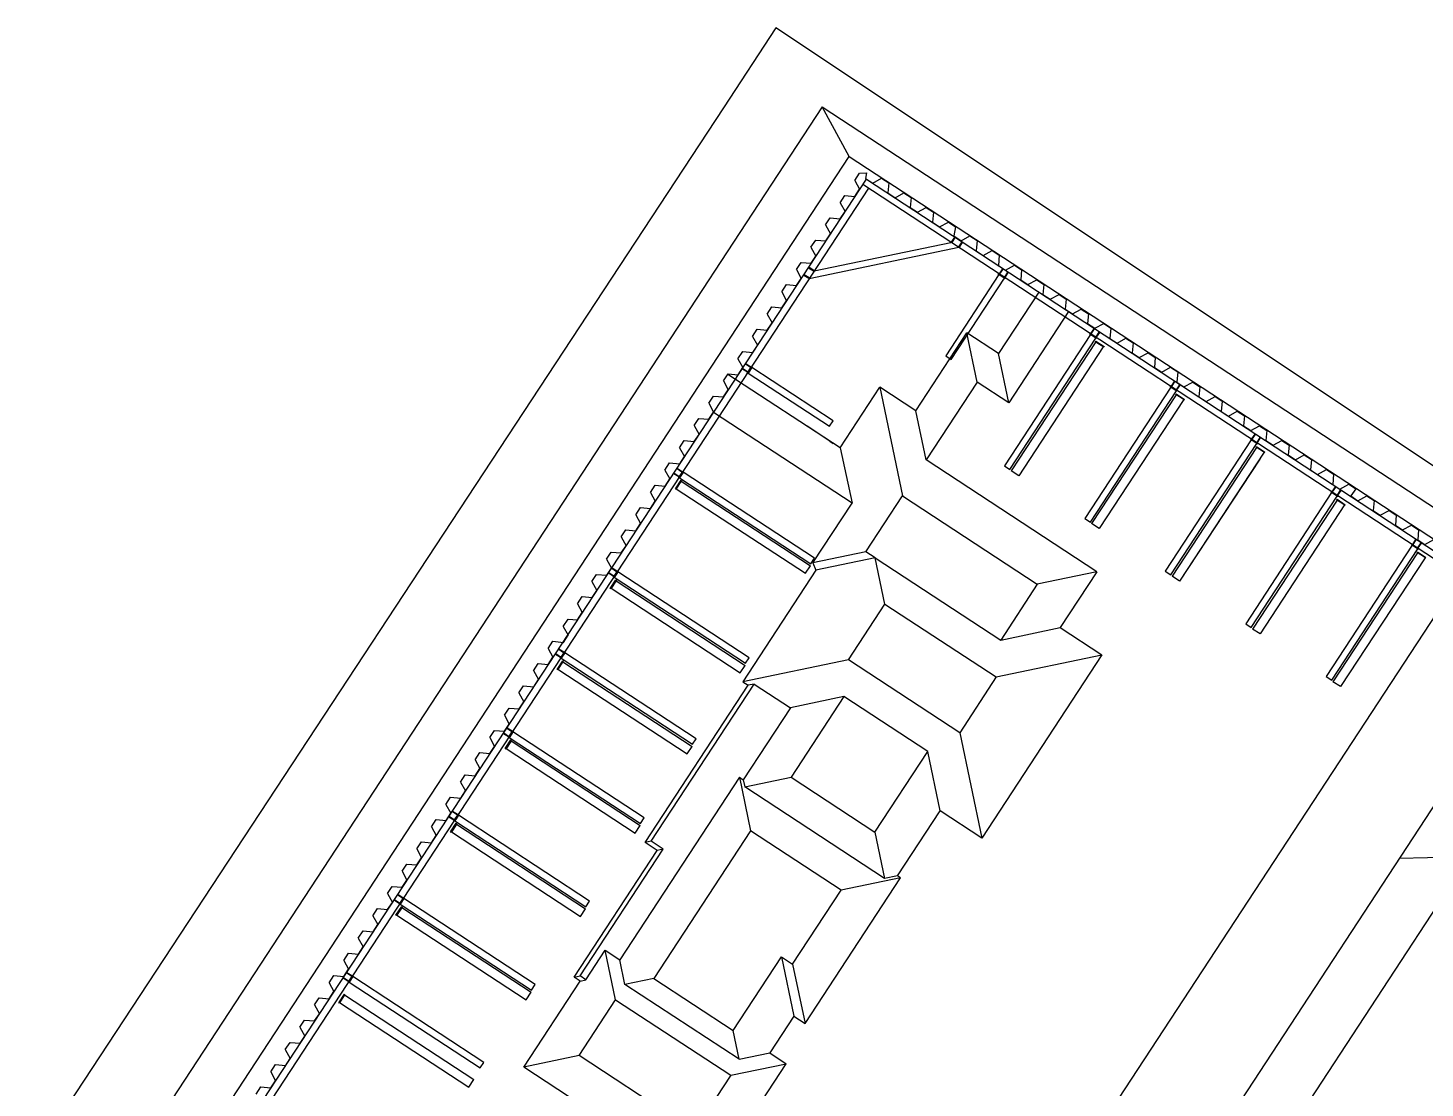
# Model space of a CAD drawing. Header units: metres. Extents: x 2679617 to 2679730, y 1248441 to 1248541.
# Drawn here: x 2679616.9 to 2679679.8, y 1248493.6 to 1248541.3 of the extents above; entities that cross this region are included whole.
import ezdxf

# ---------------------------------------------------------------- set-up
doc = ezdxf.new("R2010")
doc.units = ezdxf.units.M
doc.layers.add('flaeche', color=7, linetype='Continuous', true_color=0xffffff)
doc.layers.add('linien', color=7, linetype='Continuous', true_color=0x000000)

msp = doc.modelspace()

# ---------------------------------------------------------------- linework, layer by layer
at = {"layer": 'flaeche'}
msp.add_lwpolyline([(2679616.93, 1248490.048), (2679668.543, 1248456.788), (2679668.543, 1248441.727), (2679674.992, 1248441.673), (2679674.938, 1248452.725), (2679692.876, 1248441.185), (2679729.865, 1248496.658), (2679727.903, 1248497.944), (2679724.19, 1248492.281), (2679650.616, 1248541.304), (2679648.256, 1248537.71), (2679616.93, 1248490.048)], close=True, dxfattribs=at)
at = {"layer": 'linien'}
for p, q in [((2679652.694, 1248537.754), (2679621.182, 1248489.652)), ((2679653.919, 1248535.518), (2679652.694, 1248537.754)), ((2679652.694, 1248537.754), (2679723.988, 1248491.048)), ((2679623.885, 1248489.674), (2679653.919, 1248535.518)), ((2679653.919, 1248535.518), (2679723.33, 1248490.044)), ((2679625.56, 1248490.03), (2679654.692, 1248534.497)), ((2679654.167, 1248534.438), (2679654.379, 1248534.761)), ((2679654.167, 1248534.438), (2679654.385, 1248534.039)), ((2679654.379, 1248534.761), (2679654.692, 1248534.772)), ((2679654.692, 1248534.772), (2679654.654, 1248534.529)), ((2679654.654, 1248534.529), (2679654.977, 1248534.317)), ((2679654.692, 1248534.497), (2679686.243, 1248513.827)), ((2679654.977, 1248534.317), (2679655.375, 1248534.535)), ((2679655.375, 1248534.535), (2679655.698, 1248534.323)), ((2679655.698, 1248534.323), (2679655.657, 1248533.871)), ((2679654.778, 1248534.082), (2679625.811, 1248489.865)), ((2679653.509, 1248533.434), (2679653.721, 1248533.757)), ((2679653.721, 1248533.757), (2679654.173, 1248533.716)), ((2679654.173, 1248533.716), (2679654.385, 1248534.039)), ((2679686.078, 1248513.576), (2679654.527, 1248534.246)), ((2679655.657, 1248533.871), (2679655.981, 1248533.659)), ((2679655.981, 1248533.659), (2679656.379, 1248533.877)), ((2679656.379, 1248533.877), (2679656.702, 1248533.666)), ((2679656.702, 1248533.666), (2679656.661, 1248533.213)), ((2679653.509, 1248533.434), (2679653.728, 1248533.036)), ((2679653.516, 1248532.712), (2679653.728, 1248533.036)), ((2679656.661, 1248533.213), (2679656.984, 1248533.002)), ((2679656.984, 1248533.002), (2679657.383, 1248533.22)), ((2679657.383, 1248533.22), (2679657.706, 1248533.008)), ((2679652.852, 1248532.43), (2679653.064, 1248532.753)), ((2679652.852, 1248532.43), (2679653.07, 1248532.032)), ((2679653.064, 1248532.753), (2679653.516, 1248532.712)), ((2679657.706, 1248533.008), (2679657.665, 1248532.556)), ((2679657.665, 1248532.556), (2679657.988, 1248532.344)), ((2679657.988, 1248532.344), (2679658.386, 1248532.562)), ((2679658.386, 1248532.562), (2679658.71, 1248532.35)), ((2679652.858, 1248531.708), (2679653.07, 1248532.032)), ((2679658.653, 1248531.879), (2679658.509, 1248531.66)), ((2679658.678, 1248531.863), (2679658.534, 1248531.644)), ((2679658.71, 1248532.35), (2679658.632, 1248531.933)), ((2679658.632, 1248531.933), (2679658.955, 1248531.721)), ((2679658.955, 1248531.721), (2679659.353, 1248531.94)), ((2679659.353, 1248531.94), (2679659.677, 1248531.728)), ((2679658.853, 1248531.412), (2679652.109, 1248530.006)), ((2679652.194, 1248531.426), (2679652.406, 1248531.749)), ((2679652.194, 1248531.426), (2679652.412, 1248531.028)), ((2679652.341, 1248530.361), (2679658.499, 1248531.644)), ((2679652.406, 1248531.749), (2679652.858, 1248531.709)), ((2679658.982, 1248531.663), (2679658.839, 1248531.444)), ((2679659.007, 1248531.647), (2679658.864, 1248531.428)), ((2679659.677, 1248531.728), (2679659.631, 1248531.268)), ((2679659.631, 1248531.268), (2679659.954, 1248531.056)), ((2679659.954, 1248531.056), (2679660.352, 1248531.274)), ((2679660.352, 1248531.274), (2679660.675, 1248531.063)), ((2679651.537, 1248530.422), (2679651.748, 1248530.746)), ((2679651.748, 1248530.746), (2679652.201, 1248530.705)), ((2679652.325, 1248530.372), (2679652.106, 1248530.515)), ((2679652.201, 1248530.705), (2679652.412, 1248531.028)), ((2679660.675, 1248531.063), (2679660.634, 1248530.61)), ((2679660.634, 1248530.61), (2679660.958, 1248530.399)), ((2679660.958, 1248530.399), (2679661.356, 1248530.617)), ((2679661.356, 1248530.617), (2679661.679, 1248530.405)), ((2679651.537, 1248530.422), (2679651.755, 1248530.024)), ((2679651.543, 1248529.701), (2679651.755, 1248530.024)), ((2679652.093, 1248530.017), (2679651.873, 1248530.16)), ((2679652.109, 1248530.042), (2679651.89, 1248530.185)), ((2679652.309, 1248530.347), (2679652.09, 1248530.49)), ((2679660.658, 1248530.194), (2679658.26, 1248526.535)), ((2679658.511, 1248526.371), (2679660.909, 1248530.03)), ((2679660.627, 1248530.214), (2679660.643, 1248530.239)), ((2679660.939, 1248530.01), (2679660.627, 1248530.214)), ((2679660.643, 1248530.239), (2679660.955, 1248530.035)), ((2679660.909, 1248530.03), (2679660.658, 1248530.194)), ((2679660.684, 1248530.235), (2679660.828, 1248530.454)), ((2679660.701, 1248530.224), (2679660.845, 1248530.443)), ((2679660.919, 1248530.082), (2679661.062, 1248530.301)), ((2679660.935, 1248530.071), (2679661.079, 1248530.29)), ((2679660.955, 1248530.035), (2679660.939, 1248530.01)), ((2679661.679, 1248530.405), (2679661.638, 1248529.953)), ((2679661.638, 1248529.953), (2679661.961, 1248529.741)), ((2679661.961, 1248529.741), (2679662.36, 1248529.959)), ((2679662.36, 1248529.959), (2679662.683, 1248529.747)), ((2679650.879, 1248529.419), (2679651.091, 1248529.742)), ((2679650.879, 1248529.419), (2679651.097, 1248529.02)), ((2679651.091, 1248529.742), (2679651.543, 1248529.701)), ((2679662.46, 1248529.41), (2679660.641, 1248526.634)), ((2679662.683, 1248529.747), (2679662.642, 1248529.295)), ((2679662.642, 1248529.295), (2679662.965, 1248529.083)), ((2679662.965, 1248529.083), (2679663.364, 1248529.302)), ((2679663.364, 1248529.302), (2679663.687, 1248529.09)), ((2679650.221, 1248528.415), (2679650.433, 1248528.738)), ((2679650.433, 1248528.738), (2679650.885, 1248528.697)), ((2679650.885, 1248528.697), (2679651.097, 1248529.02)), ((2679663.687, 1248529.09), (2679663.646, 1248528.638)), ((2679663.646, 1248528.638), (2679663.969, 1248528.426)), ((2679663.969, 1248528.426), (2679664.367, 1248528.644)), ((2679664.367, 1248528.644), (2679664.691, 1248528.432)), ((2679650.221, 1248528.415), (2679650.44, 1248528.017)), ((2679650.228, 1248527.693), (2679650.44, 1248528.017)), ((2679663.797, 1248528.532), (2679661.102, 1248524.419)), ((2679664.691, 1248528.432), (2679664.654, 1248527.988)), ((2679664.654, 1248527.988), (2679664.978, 1248527.776)), ((2679664.978, 1248527.776), (2679665.376, 1248527.994)), ((2679665.376, 1248527.994), (2679665.699, 1248527.782)), ((2679649.564, 1248527.411), (2679649.776, 1248527.734)), ((2679649.564, 1248527.411), (2679649.782, 1248527.013)), ((2679649.776, 1248527.734), (2679650.228, 1248527.693)), ((2679656.917, 1248524.062), (2679659.214, 1248527.568)), ((2679660.641, 1248526.634), (2679659.214, 1248527.568)), ((2679659.676, 1248525.353), (2679659.214, 1248527.568)), ((2679664.776, 1248527.496), (2679660.904, 1248521.586)), ((2679664.751, 1248527.513), (2679664.767, 1248527.538)), ((2679665.052, 1248527.315), (2679664.751, 1248527.513)), ((2679664.767, 1248527.538), (2679665.068, 1248527.34)), ((2679665.027, 1248527.332), (2679664.776, 1248527.496)), ((2679664.803, 1248527.537), (2679664.946, 1248527.756)), ((2679664.819, 1248527.526), (2679664.963, 1248527.745)), ((2679665.037, 1248527.384), (2679665.18, 1248527.603)), ((2679665.054, 1248527.373), (2679665.197, 1248527.592)), ((2679665.699, 1248527.782), (2679665.653, 1248527.322)), ((2679648.906, 1248526.407), (2679649.118, 1248526.731)), ((2679649.118, 1248526.731), (2679649.57, 1248526.69)), ((2679649.573, 1248526.684), (2679649.785, 1248527.007)), ((2679661.155, 1248521.421), (2679665.027, 1248527.332)), ((2679665.017, 1248527.159), (2679661.212, 1248521.35)), ((2679665.357, 1248526.936), (2679661.552, 1248521.128)), ((2679665, 1248527.17), (2679665.017, 1248527.195)), ((2679665.376, 1248526.924), (2679665, 1248527.17)), ((2679665.017, 1248527.195), (2679665.392, 1248526.949)), ((2679665.068, 1248527.34), (2679665.052, 1248527.315)), ((2679665.392, 1248526.949), (2679665.376, 1248526.924)), ((2679665.653, 1248527.322), (2679665.977, 1248527.111)), ((2679665.977, 1248527.111), (2679666.375, 1248527.329)), ((2679666.375, 1248527.329), (2679666.698, 1248527.117)), ((2679666.698, 1248527.117), (2679666.657, 1248526.665)), ((2679648.906, 1248526.407), (2679649.124, 1248526.009)), ((2679649.47, 1248526.014), (2679649.251, 1248526.157)), ((2679649.481, 1248526.03), (2679649.262, 1248526.174)), ((2679658.26, 1248526.535), (2679658.511, 1248526.371)), ((2679661.102, 1248524.419), (2679660.641, 1248526.634)), ((2679666.657, 1248526.665), (2679666.98, 1248526.453)), ((2679666.98, 1248526.453), (2679667.379, 1248526.671)), ((2679667.379, 1248526.671), (2679667.702, 1248526.46)), ((2679667.702, 1248526.46), (2679667.666, 1248526.015)), ((2679648.249, 1248525.404), (2679648.46, 1248525.727)), ((2679653.508, 1248522.389), (2679648.452, 1248525.698)), ((2679648.46, 1248525.727), (2679648.913, 1248525.686)), ((2679648.913, 1248525.686), (2679649.124, 1248526.009)), ((2679649.328, 1248525.796), (2679649.108, 1248525.94)), ((2679649.339, 1248525.813), (2679649.119, 1248525.957)), ((2679649.318, 1248525.747), (2679649.522, 1248526.059)), ((2679649.343, 1248525.731), (2679649.318, 1248525.747)), ((2679649.548, 1248526.043), (2679649.343, 1248525.731)), ((2679649.528, 1248526.012), (2679649.363, 1248525.761)), ((2679649.363, 1248525.761), (2679653.022, 1248523.364)), ((2679649.522, 1248526.059), (2679649.548, 1248526.043)), ((2679653.187, 1248523.615), (2679649.528, 1248526.012)), ((2679667.666, 1248526.015), (2679667.989, 1248525.803)), ((2679667.989, 1248525.803), (2679668.387, 1248526.021)), ((2679668.387, 1248526.021), (2679668.711, 1248525.809)), ((2679668.711, 1248525.809), (2679668.665, 1248525.35)), ((2679648.249, 1248525.404), (2679648.467, 1248525.005)), ((2679648.255, 1248524.682), (2679648.467, 1248525.005)), ((2679653.508, 1248522.389), (2679655.298, 1248525.122)), ((2679655.298, 1248525.122), (2679656.318, 1248520.228)), ((2679656.917, 1248524.062), (2679655.298, 1248525.122)), ((2679659.676, 1248525.353), (2679657.379, 1248521.847)), ((2679661.102, 1248524.419), (2679659.676, 1248525.353)), ((2679668.398, 1248525.123), (2679664.526, 1248519.212)), ((2679664.777, 1248519.048), (2679668.649, 1248524.959)), ((2679668.373, 1248525.139), (2679668.39, 1248525.164)), ((2679668.674, 1248524.942), (2679668.373, 1248525.139)), ((2679668.39, 1248525.164), (2679668.691, 1248524.967)), ((2679668.649, 1248524.959), (2679668.398, 1248525.123)), ((2679668.425, 1248525.164), (2679668.569, 1248525.383)), ((2679668.442, 1248525.153), (2679668.585, 1248525.372)), ((2679668.659, 1248525.01), (2679668.803, 1248525.23)), ((2679668.665, 1248525.35), (2679668.988, 1248525.138)), ((2679668.691, 1248524.967), (2679668.674, 1248524.942)), ((2679668.676, 1248525), (2679668.82, 1248525.219)), ((2679668.988, 1248525.138), (2679669.386, 1248525.356)), ((2679669.386, 1248525.356), (2679669.709, 1248525.144)), ((2679669.709, 1248525.144), (2679669.668, 1248524.692)), ((2679647.591, 1248524.4), (2679647.803, 1248524.723)), ((2679647.591, 1248524.4), (2679647.809, 1248524.002)), ((2679647.803, 1248524.723), (2679648.255, 1248524.682)), ((2679668.64, 1248524.786), (2679664.834, 1248518.977)), ((2679668.98, 1248524.563), (2679665.174, 1248518.754)), ((2679668.623, 1248524.797), (2679668.639, 1248524.822)), ((2679668.998, 1248524.551), (2679668.623, 1248524.797)), ((2679668.639, 1248524.822), (2679669.015, 1248524.576)), ((2679669.015, 1248524.576), (2679668.998, 1248524.551)), ((2679669.668, 1248524.692), (2679669.992, 1248524.48)), ((2679669.992, 1248524.48), (2679670.39, 1248524.698)), ((2679670.39, 1248524.698), (2679670.713, 1248524.487)), ((2679670.713, 1248524.487), (2679670.672, 1248524.034)), ((2679646.933, 1248523.396), (2679647.145, 1248523.719)), ((2679647.145, 1248523.719), (2679647.598, 1248523.678)), ((2679647.597, 1248523.678), (2679647.809, 1248524.002)), ((2679654.045, 1248519.906), (2679647.808, 1248523.99)), ((2679653.022, 1248523.364), (2679653.187, 1248523.615)), ((2679657.379, 1248521.847), (2679656.917, 1248524.062)), ((2679670.672, 1248524.034), (2679670.995, 1248523.823)), ((2679670.995, 1248523.823), (2679671.394, 1248524.041)), ((2679671.394, 1248524.041), (2679671.717, 1248523.829)), ((2679671.717, 1248523.829), (2679671.676, 1248523.377)), ((2679646.933, 1248523.396), (2679647.152, 1248522.998)), ((2679646.94, 1248522.675), (2679647.152, 1248522.998)), ((2679653.04, 1248522.695), (2679652.022, 1248523.362)), ((2679671.676, 1248523.377), (2679671.999, 1248523.165)), ((2679671.999, 1248523.165), (2679672.398, 1248523.383)), ((2679672.048, 1248522.791), (2679672.191, 1248523.01)), ((2679672.064, 1248522.78), (2679672.208, 1248522.999)), ((2679672.398, 1248523.383), (2679672.721, 1248523.172)), ((2679672.721, 1248523.172), (2679672.68, 1248522.719)), ((2679646.276, 1248522.392), (2679646.488, 1248522.716)), ((2679646.276, 1248522.392), (2679646.494, 1248521.994)), ((2679646.488, 1248522.716), (2679646.94, 1248522.675)), ((2679653.04, 1248522.695), (2679653.195, 1248522.593)), ((2679653.508, 1248522.389), (2679654.045, 1248519.906)), ((2679672.021, 1248522.75), (2679668.149, 1248516.839)), ((2679668.4, 1248516.675), (2679672.272, 1248522.585)), ((2679672.262, 1248522.412), (2679668.457, 1248516.604)), ((2679671.996, 1248522.766), (2679672.012, 1248522.791)), ((2679672.297, 1248522.569), (2679671.996, 1248522.766)), ((2679672.012, 1248522.791), (2679672.313, 1248522.594)), ((2679672.272, 1248522.585), (2679672.021, 1248522.75)), ((2679672.246, 1248522.423), (2679672.262, 1248522.449)), ((2679672.621, 1248522.178), (2679672.246, 1248522.423)), ((2679672.262, 1248522.449), (2679672.637, 1248522.203)), ((2679672.282, 1248522.637), (2679672.425, 1248522.856)), ((2679672.313, 1248522.594), (2679672.297, 1248522.569)), ((2679672.299, 1248522.626), (2679672.442, 1248522.845)), ((2679672.68, 1248522.719), (2679673.003, 1248522.507)), ((2679673.003, 1248522.507), (2679673.401, 1248522.726)), ((2679673.401, 1248522.726), (2679673.725, 1248522.514)), ((2679673.725, 1248522.514), (2679673.688, 1248522.069)), ((2679645.618, 1248521.388), (2679645.83, 1248521.712)), ((2679645.83, 1248521.712), (2679646.282, 1248521.671)), ((2679646.282, 1248521.671), (2679646.494, 1248521.994)), ((2679665.066, 1248516.811), (2679657.379, 1248521.847)), ((2679672.602, 1248522.19), (2679668.797, 1248516.381)), ((2679672.404, 1248521.887), (2679668.797, 1248516.381)), ((2679672.637, 1248522.203), (2679672.621, 1248522.178)), ((2679673.688, 1248522.069), (2679674.012, 1248521.857)), ((2679674.012, 1248521.857), (2679674.41, 1248522.076)), ((2679674.41, 1248522.076), (2679674.733, 1248521.864)), ((2679674.733, 1248521.864), (2679674.687, 1248521.404)), ((2679645.618, 1248521.388), (2679645.836, 1248520.99)), ((2679646.239, 1248521.081), (2679646.02, 1248521.225)), ((2679646.25, 1248521.098), (2679646.031, 1248521.242)), ((2679646.381, 1248521.299), (2679646.162, 1248521.442)), ((2679646.392, 1248521.316), (2679646.173, 1248521.459)), ((2679646.24, 1248521.049), (2679646.423, 1248521.327)), ((2679646.448, 1248521.311), (2679646.265, 1248521.032)), ((2679646.439, 1248521.297), (2679646.274, 1248521.046)), ((2679646.423, 1248521.327), (2679646.448, 1248521.311)), ((2679652.349, 1248517.425), (2679646.439, 1248521.297)), ((2679660.904, 1248521.586), (2679661.155, 1248521.421)), ((2679661.552, 1248521.128), (2679661.212, 1248521.35)), ((2679674.687, 1248521.404), (2679675.011, 1248521.192)), ((2679675.011, 1248521.192), (2679675.409, 1248521.411)), ((2679675.409, 1248521.411), (2679675.732, 1248521.199)), ((2679675.732, 1248521.199), (2679675.691, 1248520.746)), ((2679644.961, 1248520.385), (2679645.172, 1248520.708)), ((2679645.172, 1248520.708), (2679645.625, 1248520.667)), ((2679645.625, 1248520.667), (2679645.836, 1248520.99)), ((2679646.088, 1248520.543), (2679646.344, 1248520.933)), ((2679646.113, 1248520.526), (2679646.088, 1248520.543)), ((2679646.369, 1248520.916), (2679646.113, 1248520.526)), ((2679646.129, 1248520.551), (2679651.946, 1248516.741)), ((2679646.265, 1248521.032), (2679646.24, 1248521.049)), ((2679646.274, 1248521.046), (2679652.184, 1248517.174)), ((2679646.344, 1248520.933), (2679646.369, 1248520.916)), ((2679646.352, 1248520.891), (2679652.169, 1248517.081)), ((2679675.67, 1248520.417), (2679675.814, 1248520.637)), ((2679675.687, 1248520.407), (2679675.831, 1248520.626)), ((2679675.691, 1248520.746), (2679676.014, 1248520.535)), ((2679675.904, 1248520.264), (2679676.048, 1248520.483)), ((2679675.921, 1248520.253), (2679676.065, 1248520.472)), ((2679676.014, 1248520.535), (2679676.413, 1248520.753)), ((2679676.413, 1248520.753), (2679676.736, 1248520.541)), ((2679676.736, 1248520.541), (2679676.506, 1248520.223)), ((2679644.961, 1248520.385), (2679645.179, 1248519.986)), ((2679644.967, 1248519.663), (2679645.179, 1248519.986)), ((2679652.28, 1248517.212), (2679654.045, 1248519.906)), ((2679654.668, 1248517.709), (2679656.318, 1248520.228)), ((2679656.318, 1248520.228), (2679662.387, 1248516.252)), ((2679675.643, 1248520.376), (2679671.771, 1248514.466)), ((2679672.022, 1248514.302), (2679675.894, 1248520.212)), ((2679675.885, 1248520.039), (2679672.08, 1248514.231)), ((2679676.225, 1248519.817), (2679672.419, 1248514.008)), ((2679675.618, 1248520.393), (2679675.635, 1248520.418)), ((2679675.919, 1248520.196), (2679675.618, 1248520.393)), ((2679675.635, 1248520.418), (2679675.936, 1248520.221)), ((2679675.894, 1248520.212), (2679675.643, 1248520.376)), ((2679675.867, 1248520.051), (2679675.884, 1248520.076)), ((2679676.242, 1248519.805), (2679675.867, 1248520.051)), ((2679675.884, 1248520.076), (2679676.259, 1248519.83)), ((2679675.936, 1248520.221), (2679675.919, 1248520.196)), ((2679676.259, 1248519.83), (2679676.242, 1248519.805)), ((2679676.506, 1248520.223), (2679676.829, 1248520.011)), ((2679676.829, 1248520.011), (2679677.228, 1248520.23)), ((2679677.228, 1248520.23), (2679677.551, 1248520.018)), ((2679677.551, 1248520.018), (2679677.51, 1248519.566)), ((2679644.303, 1248519.381), (2679644.515, 1248519.704)), ((2679644.303, 1248519.381), (2679644.521, 1248518.983)), ((2679644.515, 1248519.704), (2679644.967, 1248519.663)), ((2679664.526, 1248519.212), (2679664.777, 1248519.048)), ((2679677.51, 1248519.566), (2679677.833, 1248519.354)), ((2679677.833, 1248519.354), (2679678.232, 1248519.572)), ((2679678.232, 1248519.572), (2679678.555, 1248519.36)), ((2679678.555, 1248519.36), (2679678.514, 1248518.908)), ((2679643.645, 1248518.377), (2679643.857, 1248518.7)), ((2679643.857, 1248518.7), (2679644.31, 1248518.659)), ((2679644.309, 1248518.659), (2679644.521, 1248518.983)), ((2679665.174, 1248518.754), (2679664.834, 1248518.977)), ((2679678.514, 1248518.908), (2679678.837, 1248518.696)), ((2679678.837, 1248518.696), (2679679.235, 1248518.914)), ((2679679.235, 1248518.914), (2679679.559, 1248518.703)), ((2679679.559, 1248518.703), (2679679.518, 1248518.25)), ((2679643.645, 1248518.377), (2679643.864, 1248517.979)), ((2679643.652, 1248517.656), (2679643.864, 1248517.979)), ((2679679.266, 1248518.003), (2679675.394, 1248512.093)), ((2679679.241, 1248518.02), (2679679.257, 1248518.045)), ((2679679.542, 1248517.822), (2679679.241, 1248518.02)), ((2679679.257, 1248518.045), (2679679.558, 1248517.848)), ((2679679.517, 1248517.839), (2679679.266, 1248518.003)), ((2679679.293, 1248518.044), (2679679.436, 1248518.263)), ((2679679.31, 1248518.033), (2679679.453, 1248518.252)), ((2679679.518, 1248518.25), (2679679.841, 1248518.039)), ((2679679.527, 1248517.891), (2679679.671, 1248518.11)), ((2679679.544, 1248517.88), (2679679.687, 1248518.099)), ((2679679.841, 1248518.039), (2679680.239, 1248518.257)), ((2679642.988, 1248517.373), (2679643.2, 1248517.697)), ((2679642.988, 1248517.373), (2679643.206, 1248516.975)), ((2679643.2, 1248517.697), (2679643.652, 1248517.656)), ((2679652.184, 1248517.174), (2679652.349, 1248517.425)), ((2679654.668, 1248517.709), (2679652.28, 1248517.212)), ((2679655.088, 1248517.434), (2679652.409, 1248516.876)), ((2679655.088, 1248517.434), (2679654.668, 1248517.709)), ((2679655.521, 1248515.357), (2679655.088, 1248517.434)), ((2679655.088, 1248517.434), (2679660.737, 1248513.734)), ((2679675.645, 1248511.928), (2679679.517, 1248517.839)), ((2679679.507, 1248517.666), (2679675.702, 1248511.857)), ((2679679.847, 1248517.443), (2679676.042, 1248511.635)), ((2679679.49, 1248517.678), (2679679.506, 1248517.703)), ((2679679.865, 1248517.432), (2679679.49, 1248517.678)), ((2679679.506, 1248517.703), (2679679.881, 1248517.457)), ((2679679.558, 1248517.848), (2679679.542, 1248517.822)), ((2679642.33, 1248516.37), (2679642.542, 1248516.693)), ((2679642.542, 1248516.693), (2679642.994, 1248516.652)), ((2679642.994, 1248516.652), (2679643.206, 1248516.975)), ((2679643.3, 1248516.596), (2679643.081, 1248516.739)), ((2679643.311, 1248516.612), (2679643.092, 1248516.756)), ((2679643.443, 1248516.813), (2679643.223, 1248516.957)), ((2679643.454, 1248516.83), (2679643.234, 1248516.973)), ((2679643.302, 1248516.563), (2679643.484, 1248516.842)), ((2679643.509, 1248516.825), (2679643.327, 1248516.547)), ((2679643.5, 1248516.811), (2679643.336, 1248516.561)), ((2679643.484, 1248516.842), (2679643.509, 1248516.825)), ((2679649.41, 1248512.94), (2679643.5, 1248516.811)), ((2679652.409, 1248516.876), (2679649.121, 1248511.857)), ((2679651.946, 1248516.741), (2679652.169, 1248517.081)), ((2679652.28, 1248517.212), (2679652.409, 1248516.876)), ((2679681.621, 1248516.866), (2679660.746, 1248485.001)), ((2679665.066, 1248516.811), (2679662.387, 1248516.252)), ((2679665.066, 1248516.811), (2679663.417, 1248514.292)), ((2679668.149, 1248516.839), (2679668.4, 1248516.675)), ((2679642.33, 1248516.37), (2679642.548, 1248515.971)), ((2679643.149, 1248516.057), (2679643.405, 1248516.447)), ((2679643.174, 1248516.041), (2679643.149, 1248516.057)), ((2679643.43, 1248516.431), (2679643.174, 1248516.041)), ((2679643.191, 1248516.066), (2679649.007, 1248512.255)), ((2679643.327, 1248516.547), (2679643.302, 1248516.563)), ((2679643.336, 1248516.561), (2679649.246, 1248512.689)), ((2679643.405, 1248516.447), (2679643.43, 1248516.431)), ((2679643.414, 1248516.406), (2679649.23, 1248512.595)), ((2679662.387, 1248516.252), (2679660.737, 1248513.734)), ((2679668.797, 1248516.381), (2679668.457, 1248516.604)), ((2679641.673, 1248515.366), (2679641.884, 1248515.689)), ((2679641.884, 1248515.689), (2679642.337, 1248515.648)), ((2679642.337, 1248515.648), (2679642.548, 1248515.971)), ((2679641.673, 1248515.366), (2679641.891, 1248514.968)), ((2679641.679, 1248514.644), (2679641.891, 1248514.968)), ((2679653.877, 1248512.848), (2679655.521, 1248515.357)), ((2679655.521, 1248515.357), (2679660.54, 1248512.07)), ((2679641.04, 1248514.346), (2679641.252, 1248514.669)), ((2679641.04, 1248514.346), (2679641.258, 1248513.947)), ((2679641.252, 1248514.669), (2679641.679, 1248514.644)), ((2679660.737, 1248513.734), (2679663.417, 1248514.292)), ((2679663.417, 1248514.292), (2679665.296, 1248513.061)), ((2679685.506, 1248514.31), (2679665.757, 1248484.166)), ((2679671.771, 1248514.466), (2679672.022, 1248514.302)), ((2679672.419, 1248514.008), (2679672.08, 1248514.231)), ((2679640.357, 1248513.358), (2679640.569, 1248513.682)), ((2679640.569, 1248513.682), (2679641.047, 1248513.624)), ((2679641.047, 1248513.624), (2679641.258, 1248513.947)), ((2679640.357, 1248513.358), (2679640.576, 1248512.96)), ((2679640.364, 1248512.637), (2679640.576, 1248512.96)), ((2679640.91, 1248512.947), (2679640.69, 1248513.09)), ((2679640.92, 1248512.963), (2679640.701, 1248513.107)), ((2679641.052, 1248513.164), (2679640.833, 1248513.308)), ((2679641.063, 1248513.181), (2679640.844, 1248513.324)), ((2679640.911, 1248512.914), (2679641.093, 1248513.193)), ((2679640.936, 1248512.898), (2679640.911, 1248512.914)), ((2679641.118, 1248513.176), (2679640.936, 1248512.898)), ((2679641.109, 1248513.162), (2679640.945, 1248512.911)), ((2679640.945, 1248512.911), (2679646.855, 1248509.04)), ((2679641.093, 1248513.193), (2679641.118, 1248513.176)), ((2679647.019, 1248509.291), (2679641.109, 1248513.162)), ((2679649.246, 1248512.689), (2679649.41, 1248512.94)), ((2679665.296, 1248513.061), (2679659.888, 1248504.805)), ((2679660.54, 1248512.07), (2679665.296, 1248513.061)), ((2679639.7, 1248512.354), (2679639.912, 1248512.678)), ((2679639.7, 1248512.355), (2679639.918, 1248511.956)), ((2679639.912, 1248512.678), (2679640.364, 1248512.637)), ((2679640.759, 1248512.408), (2679641.014, 1248512.798)), ((2679640.784, 1248512.392), (2679640.759, 1248512.408)), ((2679641.039, 1248512.782), (2679640.784, 1248512.392)), ((2679640.8, 1248512.417), (2679646.617, 1248508.606)), ((2679641.014, 1248512.798), (2679641.039, 1248512.782)), ((2679641.023, 1248512.757), (2679646.839, 1248508.946)), ((2679649.007, 1248512.255), (2679649.23, 1248512.595)), ((2679653.877, 1248512.848), (2679649.121, 1248511.857)), ((2679658.897, 1248509.56), (2679653.877, 1248512.848)), ((2679639.042, 1248511.351), (2679639.254, 1248511.674)), ((2679639.254, 1248511.674), (2679639.706, 1248511.633)), ((2679639.706, 1248511.633), (2679639.918, 1248511.956)), ((2679644.729, 1248504.617), (2679649.367, 1248511.697)), ((2679644.992, 1248504.672), (2679649.63, 1248511.752)), ((2679649.121, 1248511.857), (2679649.366, 1248511.696)), ((2679649.63, 1248511.752), (2679649.367, 1248511.697)), ((2679649.63, 1248511.752), (2679651.265, 1248510.681)), ((2679660.54, 1248512.07), (2679658.897, 1248509.56)), ((2679675.394, 1248512.093), (2679675.645, 1248511.928)), ((2679676.042, 1248511.635), (2679675.702, 1248511.857)), ((2679639.042, 1248511.351), (2679639.26, 1248510.952)), ((2679653.681, 1248511.184), (2679651.265, 1248510.681)), ((2679653.681, 1248511.184), (2679651.303, 1248507.553)), ((2679657.45, 1248508.715), (2679653.681, 1248511.184)), ((2679638.385, 1248510.347), (2679638.596, 1248510.67)), ((2679638.596, 1248510.67), (2679639.049, 1248510.629)), ((2679639.049, 1248510.629), (2679639.26, 1248510.952)), ((2679651.265, 1248510.681), (2679649.142, 1248507.439)), ((2679638.385, 1248510.347), (2679638.603, 1248509.949)), ((2679638.391, 1248509.625), (2679638.603, 1248509.949)), ((2679638.722, 1248509.607), (2679638.503, 1248509.751)), ((2679638.733, 1248509.624), (2679638.513, 1248509.767)), ((2679637.727, 1248509.343), (2679637.939, 1248509.666)), ((2679637.727, 1248509.343), (2679637.945, 1248508.945)), ((2679637.939, 1248509.666), (2679638.391, 1248509.625)), ((2679638.568, 1248509.373), (2679638.349, 1248509.516)), ((2679638.579, 1248509.39), (2679638.36, 1248509.533)), ((2679638.423, 1248508.843), (2679638.678, 1248509.233)), ((2679638.704, 1248509.216), (2679638.448, 1248508.826)), ((2679638.575, 1248509.349), (2679638.758, 1248509.627)), ((2679638.6, 1248509.332), (2679638.575, 1248509.349)), ((2679638.783, 1248509.611), (2679638.6, 1248509.332)), ((2679638.774, 1248509.597), (2679638.609, 1248509.346)), ((2679638.609, 1248509.346), (2679644.519, 1248505.474)), ((2679638.678, 1248509.233), (2679638.704, 1248509.216)), ((2679638.687, 1248509.191), (2679644.504, 1248505.381)), ((2679638.758, 1248509.627), (2679638.783, 1248509.611)), ((2679644.683, 1248505.725), (2679638.774, 1248509.597)), ((2679646.855, 1248509.04), (2679647.019, 1248509.291)), ((2679658.897, 1248509.56), (2679659.888, 1248504.805)), ((2679637.069, 1248508.339), (2679637.281, 1248508.663)), ((2679637.281, 1248508.663), (2679637.734, 1248508.622)), ((2679637.734, 1248508.622), (2679637.945, 1248508.945)), ((2679638.448, 1248508.826), (2679638.423, 1248508.843)), ((2679638.464, 1248508.851), (2679644.281, 1248505.041)), ((2679646.617, 1248508.606), (2679646.839, 1248508.946)), ((2679655.071, 1248505.085), (2679657.45, 1248508.715)), ((2679658.008, 1248506.036), (2679657.45, 1248508.715)), ((2679637.069, 1248508.339), (2679637.288, 1248507.941)), ((2679637.076, 1248507.618), (2679637.288, 1248507.941)), ((2679636.412, 1248507.336), (2679636.624, 1248507.659)), ((2679636.412, 1248507.336), (2679636.63, 1248506.937)), ((2679636.624, 1248507.659), (2679637.076, 1248507.618)), ((2679648.97, 1248507.552), (2679643.584, 1248499.33)), ((2679648.97, 1248507.552), (2679649.472, 1248505.143)), ((2679648.97, 1248507.552), (2679649.142, 1248507.439)), ((2679649.142, 1248507.439), (2679649.209, 1248507.117)), ((2679649.209, 1248507.117), (2679651.303, 1248507.553)), ((2679651.303, 1248507.553), (2679655.071, 1248505.085)), ((2679635.754, 1248506.332), (2679635.966, 1248506.655)), ((2679635.966, 1248506.655), (2679636.418, 1248506.614)), ((2679636.418, 1248506.614), (2679636.63, 1248506.937)), ((2679655.508, 1248502.991), (2679649.209, 1248507.117)), ((2679635.754, 1248506.332), (2679635.972, 1248505.934)), ((2679636.263, 1248505.854), (2679636.044, 1248505.997)), ((2679636.274, 1248505.871), (2679636.055, 1248506.014)), ((2679656.093, 1248503.113), (2679658.008, 1248506.036)), ((2679659.888, 1248504.805), (2679658.008, 1248506.036)), ((2679635.097, 1248505.328), (2679635.308, 1248505.651)), ((2679635.308, 1248505.651), (2679635.761, 1248505.61)), ((2679635.761, 1248505.61), (2679635.972, 1248505.934)), ((2679636.109, 1248505.62), (2679635.89, 1248505.763)), ((2679636.12, 1248505.636), (2679635.901, 1248505.78)), ((2679635.964, 1248505.089), (2679636.22, 1248505.48)), ((2679636.245, 1248505.463), (2679635.989, 1248505.073)), ((2679636.116, 1248505.595), (2679636.299, 1248505.874)), ((2679636.141, 1248505.579), (2679636.116, 1248505.595)), ((2679636.324, 1248505.858), (2679636.141, 1248505.579)), ((2679636.315, 1248505.844), (2679636.15, 1248505.593)), ((2679636.15, 1248505.593), (2679642.06, 1248501.721)), ((2679636.22, 1248505.48), (2679636.245, 1248505.463)), ((2679636.228, 1248505.438), (2679642.045, 1248501.628)), ((2679636.299, 1248505.874), (2679636.324, 1248505.858)), ((2679642.225, 1248501.972), (2679636.315, 1248505.844)), ((2679644.281, 1248505.041), (2679644.504, 1248505.381)), ((2679644.519, 1248505.474), (2679644.683, 1248505.725)), ((2679635.097, 1248505.328), (2679635.315, 1248504.93)), ((2679635.103, 1248504.607), (2679635.315, 1248504.93)), ((2679635.989, 1248505.073), (2679635.964, 1248505.089)), ((2679636.006, 1248505.098), (2679641.822, 1248501.288)), ((2679649.472, 1248505.143), (2679645.115, 1248498.493)), ((2679653.55, 1248502.471), (2679649.472, 1248505.143)), ((2679655.071, 1248505.085), (2679655.508, 1248502.991)), ((2679634.439, 1248504.324), (2679634.651, 1248504.648)), ((2679634.439, 1248504.324), (2679634.657, 1248503.926)), ((2679634.651, 1248504.648), (2679635.103, 1248504.607)), ((2679641.531, 1248498.55), (2679645.272, 1248504.261)), ((2679641.794, 1248498.605), (2679645.535, 1248504.316)), ((2679644.992, 1248504.672), (2679644.729, 1248504.617)), ((2679645.272, 1248504.261), (2679644.729, 1248504.617)), ((2679645.535, 1248504.316), (2679644.992, 1248504.672)), ((2679645.535, 1248504.316), (2679645.272, 1248504.261)), ((2679633.781, 1248503.321), (2679633.993, 1248503.644)), ((2679633.993, 1248503.644), (2679634.446, 1248503.603)), ((2679634.446, 1248503.603), (2679634.657, 1248503.926)), ((2679669.616, 1248485.311), (2679681.848, 1248503.983)), ((2679678.689, 1248503.904), (2679681.848, 1248503.983)), ((2679633.781, 1248503.321), (2679634, 1248502.922)), ((2679633.788, 1248502.599), (2679634, 1248502.922)), ((2679651.926, 1248496.47), (2679656.222, 1248503.028)), ((2679656.222, 1248503.028), (2679653.55, 1248502.471)), ((2679656.093, 1248503.113), (2679655.508, 1248502.991)), ((2679656.222, 1248503.028), (2679656.093, 1248503.113)), ((2679633.124, 1248502.317), (2679633.336, 1248502.64)), ((2679633.124, 1248502.317), (2679633.342, 1248501.918)), ((2679633.336, 1248502.64), (2679633.788, 1248502.599)), ((2679633.804, 1248502.101), (2679633.585, 1248502.244)), ((2679633.815, 1248502.117), (2679633.596, 1248502.261)), ((2679651.369, 1248499.142), (2679653.55, 1248502.471)), ((2679632.466, 1248501.313), (2679632.678, 1248501.636)), ((2679632.678, 1248501.636), (2679633.13, 1248501.595)), ((2679633.13, 1248501.595), (2679633.342, 1248501.918)), ((2679633.651, 1248501.867), (2679633.432, 1248502.01)), ((2679633.662, 1248501.883), (2679633.443, 1248502.027)), ((2679633.505, 1248501.336), (2679633.761, 1248501.726)), ((2679633.786, 1248501.71), (2679633.53, 1248501.32)), ((2679633.658, 1248501.842), (2679633.84, 1248502.121)), ((2679633.683, 1248501.826), (2679633.658, 1248501.842)), ((2679633.865, 1248502.104), (2679633.683, 1248501.826)), ((2679633.856, 1248502.091), (2679633.692, 1248501.84)), ((2679633.692, 1248501.84), (2679639.602, 1248497.968)), ((2679633.761, 1248501.726), (2679633.786, 1248501.71)), ((2679633.77, 1248501.685), (2679639.586, 1248497.874)), ((2679633.84, 1248502.121), (2679633.865, 1248502.104)), ((2679639.766, 1248498.219), (2679633.856, 1248502.091)), ((2679641.822, 1248501.288), (2679642.045, 1248501.628)), ((2679642.06, 1248501.721), (2679642.225, 1248501.972)), ((2679632.466, 1248501.313), (2679632.685, 1248500.915)), ((2679633.53, 1248501.32), (2679633.505, 1248501.336)), ((2679633.547, 1248501.345), (2679639.363, 1248497.534)), ((2679631.809, 1248500.309), (2679632.02, 1248500.632)), ((2679631.809, 1248500.309), (2679632.027, 1248499.911)), ((2679632.02, 1248500.632), (2679632.473, 1248500.591)), ((2679632.473, 1248500.591), (2679632.685, 1248500.915)), ((2679631.815, 1248499.588), (2679632.027, 1248499.911)), ((2679642.059, 1248498.432), (2679642.929, 1248499.76)), ((2679643.394, 1248497.529), (2679642.929, 1248499.76)), ((2679642.929, 1248499.76), (2679643.584, 1248499.33)), ((2679631.151, 1248499.305), (2679631.363, 1248499.629)), ((2679631.151, 1248499.305), (2679631.369, 1248498.907)), ((2679631.363, 1248499.629), (2679631.815, 1248499.588)), ((2679643.815, 1248498.222), (2679643.584, 1248499.33)), ((2679648.691, 1248496.15), (2679650.867, 1248499.471)), ((2679650.867, 1248499.471), (2679651.424, 1248496.799)), ((2679650.867, 1248499.471), (2679651.369, 1248499.142)), ((2679651.369, 1248499.142), (2679651.926, 1248496.47)), ((2679630.494, 1248498.302), (2679630.705, 1248498.625)), ((2679630.705, 1248498.625), (2679631.158, 1248498.584)), ((2679631.352, 1248498.358), (2679631.133, 1248498.501)), ((2679631.363, 1248498.375), (2679631.144, 1248498.518)), ((2679631.158, 1248498.584), (2679631.369, 1248498.907)), ((2679631.506, 1248498.592), (2679631.286, 1248498.736)), ((2679631.516, 1248498.609), (2679631.297, 1248498.752)), ((2679631.359, 1248498.334), (2679631.541, 1248498.612)), ((2679631.566, 1248498.596), (2679631.384, 1248498.317)), ((2679631.557, 1248498.582), (2679631.393, 1248498.331)), ((2679631.541, 1248498.612), (2679631.566, 1248498.596)), ((2679637.467, 1248494.71), (2679631.557, 1248498.582)), ((2679641.531, 1248498.55), (2679641.794, 1248498.605)), ((2679641.797, 1248498.376), (2679641.531, 1248498.55)), ((2679642.059, 1248498.432), (2679641.794, 1248498.605)), ((2679641.797, 1248498.376), (2679642.059, 1248498.432)), ((2679645.115, 1248498.493), (2679643.815, 1248498.222)), ((2679645.115, 1248498.493), (2679648.691, 1248496.15)), ((2679630.493, 1248498.302), (2679630.712, 1248497.903)), ((2679630.5, 1248497.58), (2679630.712, 1248497.903)), ((2679630.925, 1248497.398), (2679631.181, 1248497.788)), ((2679631.181, 1248497.788), (2679631.206, 1248497.772)), ((2679631.384, 1248498.317), (2679631.359, 1248498.334)), ((2679631.393, 1248498.331), (2679637.303, 1248494.459)), ((2679639.258, 1248494.5), (2679641.797, 1248498.376)), ((2679639.363, 1248497.534), (2679639.586, 1248497.874)), ((2679639.602, 1248497.968), (2679639.766, 1248498.219)), ((2679648.962, 1248494.849), (2679643.815, 1248498.222)), ((2679629.836, 1248497.298), (2679630.048, 1248497.621)), ((2679629.836, 1248497.298), (2679630.054, 1248496.9)), ((2679630.048, 1248497.621), (2679630.5, 1248497.58)), ((2679630.951, 1248497.382), (2679630.925, 1248497.398)), ((2679631.206, 1248497.772), (2679630.951, 1248497.382)), ((2679630.967, 1248497.407), (2679636.783, 1248493.596)), ((2679631.19, 1248497.747), (2679637.006, 1248493.936)), ((2679641.75, 1248495.019), (2679643.394, 1248497.529)), ((2679643.394, 1248497.529), (2679648.58, 1248494.132)), ((2679629.178, 1248496.294), (2679629.39, 1248496.617)), ((2679629.39, 1248496.617), (2679629.842, 1248496.576)), ((2679629.842, 1248496.576), (2679630.054, 1248496.9)), ((2679651.424, 1248496.799), (2679650.334, 1248495.135)), ((2679651.424, 1248496.799), (2679651.926, 1248496.47)), ((2679629.178, 1248496.294), (2679629.397, 1248495.896)), ((2679629.185, 1248495.573), (2679629.397, 1248495.896)), ((2679648.962, 1248494.849), (2679648.691, 1248496.15)), ((2679628.521, 1248495.29), (2679628.732, 1248495.614)), ((2679628.521, 1248495.29), (2679628.739, 1248494.892)), ((2679628.732, 1248495.614), (2679629.185, 1248495.573)), ((2679628.53, 1248494.563), (2679628.742, 1248494.886)), ((2679637.303, 1248494.459), (2679637.467, 1248494.71)), ((2679641.75, 1248495.019), (2679639.258, 1248494.5)), ((2679646.937, 1248491.622), (2679641.75, 1248495.019)), ((2679647.456, 1248489.13), (2679651.073, 1248494.651)), ((2679648.58, 1248494.132), (2679651.073, 1248494.651)), ((2679648.962, 1248494.849), (2679650.334, 1248495.135)), ((2679650.334, 1248495.135), (2679651.073, 1248494.651)), ((2679627.863, 1248494.287), (2679628.075, 1248494.61)), ((2679627.863, 1248494.287), (2679628.081, 1248493.888)), ((2679628.075, 1248494.61), (2679628.527, 1248494.569)), ((2679647.456, 1248489.13), (2679639.258, 1248494.5)), ((2679648.58, 1248494.132), (2679646.937, 1248491.622)), ((2679627.206, 1248493.283), (2679627.417, 1248493.606)), ((2679627.417, 1248493.606), (2679627.87, 1248493.565)), ((2679627.87, 1248493.565), (2679628.081, 1248493.888)), ((2679636.783, 1248493.596), (2679637.006, 1248493.936))]:
    msp.add_line(p, q, dxfattribs=at)

doc.saveas('drawing.dxf')
